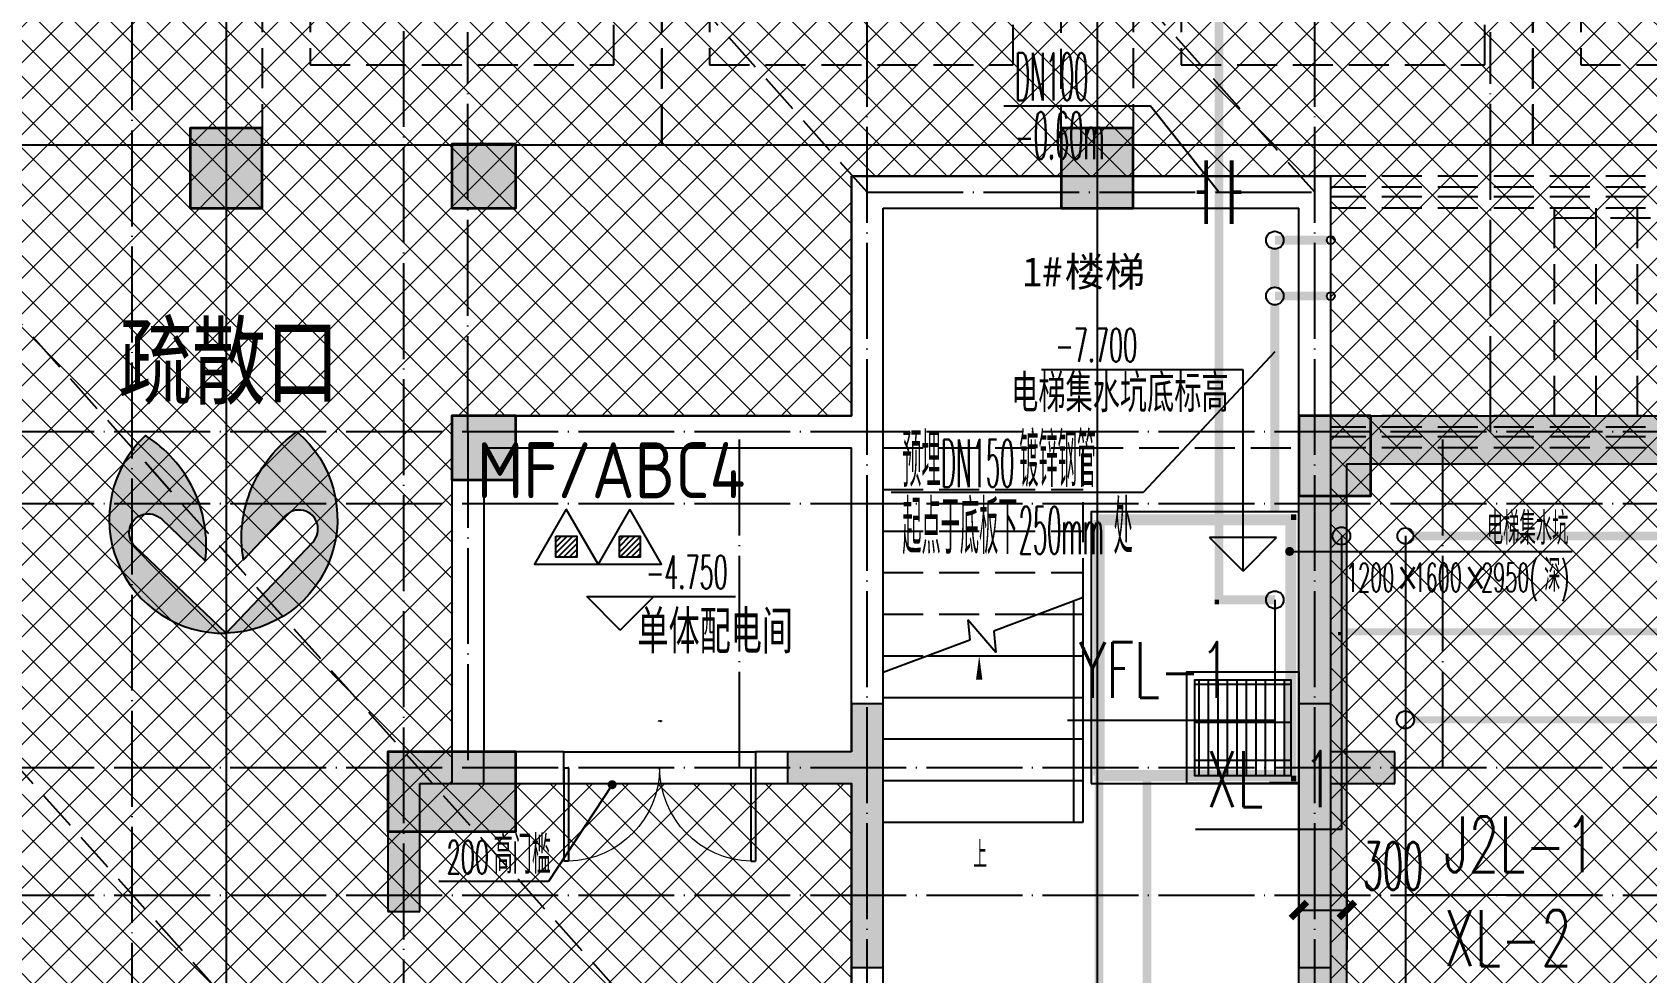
# Model space of a CAD drawing. Extents: x 27938 to 1507990, y 110129 to 923079.
# Drawn here: x 666667 to 676768, y 581146 to 587029 of the extents above; entities that cross this region are included whole.
import ezdxf
from ezdxf.xclip import XClip

# ---------------------------------------------------------------- set-up
doc = ezdxf.new("R2010")
doc.units = 0
doc.header["$LTSCALE"] = 1000
doc.header["$MEASUREMENT"] = 0
doc.header["$XCLIPFRAME"] = 0
for name, pattern in [('#P_--_20B1_001_t3$0$DASH', [0.35, 0.25, -0.1]), ('__DASH', [0.35, 0.25, -0.1]), ('DASH', [0.35, 0.25, -0.1]), ('DOTE', [2.4200000000000004, 2, -0.2, 0.02, -0.2])]:
    doc.linetypes.add(name, pattern=pattern)
for name, color, linetype in [('----建筑底图', 8, 'Continuous'), ('0-R疏散口', 20, 'Continuous'), ('COLUMN', 9, 'Continuous'), ('DIM_ELEV', 3, 'Continuous'), ('DIM_LEAD', 3, 'Continuous'), ('DIM_SYMB', 3, 'Continuous'), ('DIM_不分区消火栓', 1, 'Continuous'), ('DIM_压力废', 3, 'Continuous'), ('DIM_废水', 31, 'Continuous'), ('DIM_给水', 3, 'Continuous'), ('DOOR_FIRE_TEXT', 7, 'Continuous'), ('DOTE', 1, 'Continuous'), ('EQUIP_污水', 7, 'Continuous'), ('EQUIP_消防', 7, 'Continuous'), ('EQUIP_灭火器', 7, 'Continuous'), ('HS-A-停车位（标准）', 9, 'Continuous'), ('HS-A-墙-砼', 41, 'Continuous'), ('PIPE-不分区消火栓', 1, 'TG_X'), ('PIPE-压力废', 31, 'YF'), ('PIPE-废水', 31, 'TG_F'), ('PIPE-给水中', 72, 'J2'), ('PUB_HATCH', 8, 'Continuous'), ('PUB_TEXT', 4, 'Continuous'), ('STAIR', 2, 'Continuous'), ('TEXT_灭火器', 7, 'Continuous'), ('TWT_DIM', 3, 'Continuous'), ('TWT_LEAD', 3, 'Continuous'), ('VALVE_污水', 7, 'Continuous'), ('VPIPE-不分区消火栓', 1, 'Continuous'), ('VPIPE-压力废', 31, 'YF'), ('VPIPE-废水', 31, 'Continuous'), ('VPIPE-给水中', 72, 'J2'), ('WALL', 9, 'Continuous'), ('WINDOW', 4, 'Continuous'), ('人防集水坑', 11, 'Continuous'), ('排水', 155, 'Continuous'), ('疏散口', 20, 'Continuous')]:
    doc.layers.add(name, color=color, linetype=linetype)
doc.layers.add('填充', color=251, linetype='Continuous', lineweight=5)
doc.layers.add('砼柱', color=2, linetype='Continuous', lineweight=35)
doc.styles.add('-宋体', font='', dxfattribs={"width": 0.8})
doc.styles.add('_TCH_DIM', font='SIMPLEX.shx', dxfattribs={"width": 0.7, "bigfont": 'GBCBIG.shx'})
doc.styles.add('_TCH_DIM_T3', font='SIMPLEX.shx', dxfattribs={"width": 0.4941176470588236, "bigfont": 'GBCBIG.shx'})
doc.styles.add('_TCH_WINDOW', font='SIMPLEX.shx', dxfattribs={"width": 0.7, "height": 3.5, "bigfont": 'GBCBIG.shx'})
doc.styles.add('_TWT_SERIAL', font='SIMPLEX', dxfattribs={"width": 0.8, "height": 3.5, "bigfont": 'HZTXT'})
doc.styles.get("Standard").update_dxf_attribs({"font": 'gbenor.shx', "bigfont": 'gbcbig.shx'})
doc.styles.add('TG_LINETYPE', font='SIMPLEX', dxfattribs={"width": 0.8, "height": 3, "bigfont": 'HZTXT'})
doc.styles.add('黑体', font='simhei.ttf')
doc.styles.get('-宋体').set_extended_font_data('SimSun')
doc.linetypes.add('J2', pattern='A,3,-0.2,["J2",Standard,S=0.25,R=0,X=-0.1,Y=-0.115],-0.35', length=3.55)
doc.linetypes.add('TG_F', pattern='A,2,-0.3,["F",TG_LINETYPE,S=0.1,R=0,X=-0.23,Y=-0.15],0', length=2.3)
doc.linetypes.add('TG_X', pattern='A,2,-0.229,["X",TG_LINETYPE,S=0.1,R=0,X=-0.229,Y=-0.15],0', length=2.229)
doc.linetypes.add('YF', pattern='A,3,-0.2,["YF",Standard,S=0.25,R=0,X=-0.1,Y=-0.115],-0.35', length=3.55)
doc.dimstyles.new('_TWT_ARCH&&100', dxfattribs={"dimtxt": 297.5, "dimasz": 100, "dimexe": 250, "dimexo": 300, "dimgap": 126.25, "dimtad": 1, "dimdec": 0, "dimzin": 0, "dimdsep": 46, "dimtxsty": '_TCH_DIM_T3', "dimblk": 'ARCHTICK', "dimcen": 0.09, "dimclrt": 7, "dimazin": 2, "dimtfac": 1, "dimtdec": 0, "dimtix": 1, "dimtmove": 2, "dimatfit": 3, "dimfxl": 1, "dimtolj": 1, "dimtzin": 0, "dimarcsym": 0})

# ---------------------------------------------------------------- blocks, each defined once
blk = doc.blocks.new('A$C25A378E3')
at = {"layer": 'HS-A-停车位（标准）', "color": 0, "linetype": 'DASH'}
for p, q in [((299.9288666398497, 4280.200665866025), (299.9276344913524, 4120.200664976728)), ((299.9288666398497, 4280.200665866025), (799.9285807174165, 4280.00894703425)), ((799.9285807174165, 4280.00894703425), (799.9273485837039, 4120.008946264163)), ((1699.929113851395, 4280.193678615266), (1699.927881702897, 4120.19367778569)), ((1699.929113851395, 4280.193678615266), (2199.928827928961, 4280.001959843212)), ((2199.928827928961, 4280.001959843212), (2199.927595795365, 4120.001958953799)), ((299.9282505712472, 4200.200665451237), (799.9279646449722, 4200.00894667895)), ((1699.928497782676, 4200.193678200361), (2199.928211856517, 4200.001959428308)), ((299.9276344913524, 4120.200664976728), (799.9273485837039, 4120.008946264163)), ((1699.927881702897, 4120.19367778569), (2199.927595795365, 4120.001958953799)), ((300.0205537431175, 1700.046125917463), (-199.9740653929766, 2550.049336581258)), ((2200.020893819514, 1700.035927985562), (2700.026429273654, 2550.032717227354))]:
    blk.add_line(p, q, dxfattribs=at)
for points in [[(1.164153218269348e-10, 5499.999999999884), (2499.999999842257, 5499.971898506512), (2499.938176556607, -0.02810114610474557), (-0.06182328553404659, 3.472669050097466e-07)], [(299.9943796824664, 4999.996627852321), (2199.994379562442, 4999.975270717288), (2199.938176575466, -0.02472896687686443), (299.9381766954903, -0.003371831844560802)]]:
    blk.add_lwpolyline(points, close=True, dxfattribs=at)
blk = doc.blocks.new('A$C1DD019F9')
at = {"layer": '疏散口'}
h = blk.add_hatch(color=0, dxfattribs=at)
edge = h.paths.add_edge_path()
edge.add_line((1657.837590239942, 3315.723901660649), (367.3306208625436, 2025.216944172512))
edge.add_arc((562.7390984487897, 1829.808464785995), 276.3493204781321, 134.999999736071, 315.0000450135555)
edge.add_line((758.1477304548025, 1634.400139819365), (1381.488251060247, 2257.740654682275))
edge.add_arc((-487.2515846193137, 1989.868379143272), 1887.841129295078, -24.12321173134552, 8.157426411511608, ccw=False)
edge.add_arc((-487.2518275084583, 1989.868449001487), 1887.841379523462, 303.5961554791981, 335.8767893464231, ccw=False)
edge.add_arc((1657.83757689014, 1657.627985069564), 1658.095916591085, 89.99999953869542, 228.4172749558772, ccw=False)
h = blk.add_hatch(color=0, dxfattribs=at)
edge = h.paths.add_edge_path()
edge.add_line((1657.837590239942, 3315.723901660649), (2948.344559617341, 2025.216944172512))
edge.add_arc((2752.936082031095, 1829.808464785995), 276.3493204781321, -135.00004501355562, 45.000000263928996, ccw=False)
edge.add_line((2557.527450025082, 1634.400139819365), (1934.186929419636, 2257.740654682275))
edge.add_arc((3802.926765099197, 1989.868379143272), 1887.841129295078, 171.8425735884883, 204.1232117313454)
edge.add_arc((3802.927007988342, 1989.868449001489), 1887.841379523464, 204.123210653577, 236.403844520802)
edge.add_arc((1657.837603589745, 1657.627985069564), 1658.095916591085, 311.5827250441228, 450.0000004613047)
at = {"layer": '疏散口', "color": 0}
for points in [[(1657.837590239942, 3315.723901660649), (367.3306208625437, 2025.216944172512, 1.000000395120669), (758.1477304548025, 1634.400139819365), (1381.488251060247, 2257.740654682275, -0.1417897514410627), (1235.721885070204, 1218.307265423704, -0.141789732410033), (557.3581269979476, 417.3751685111782, -0.6899650482418342), (1657.837590239942, 3315.723901660649)], [(1657.837590239942, 3315.723901660649), (2948.344559617341, 2025.216944172512, -1.000000395120669), (2557.527450025082, 1634.400139819365), (1934.186929419636, 2257.740654682275, 0.1417897514410627), (2079.953295409679, 1218.307265423704, 0.141789732410033), (2758.317053481937, 417.3751685111782, 0.6899650482418342), (1657.837590239942, 3315.723901660649)]]:
    blk.add_lwpolyline(points, format="xyb", close=True, dxfattribs=at)
blk = doc.blocks.new('GFDGFSDFGD')
at = {"layer": 'PUB_HATCH'}
for points in [[(431616.5784086126, 374623.7242225614), (431616.5784086351, 373473.7248242751), (431816.5784082889, 373473.7248242749), (431816.5784085724, 375123.7248243011), (431616.5784088663, 375123.7248243011), (431616.5784092962, 374823.7242225614), (431216.5784092962, 374823.7242225614), (431216.5784092962, 374623.7242225614)], [(434616.5789967587, 374623.7242225614), (435016.5789960751, 374623.7242225614), (435016.5789960751, 374823.7242225614), (434616.5789960751, 374823.7242225614), (434616.5789965685, 375123.7248242187), (434416.5789968091, 375123.7248242187), (434416.5789970692, 373473.7248242476), (434616.5789967632, 373473.7248242477)], [(429316.494110341, 374823.7249912273), (428716.5787012752, 374823.7248459149), (428716.579271425, 373823.7238780342), (428916.5784529157, 373823.7245942427), (428916.5784000906, 374623.7242368265), (429316.4940420731, 374623.7240320508)]]:
    blk.add_hatch(color=0, dxfattribs=at).paths.add_polyline_path(points)
at = {"layer": 'COLUMN', "color": 0}
for p, q in [((431816.5784085724, 375123.7248243011), (431616.5784088663, 375123.7248243011)), ((431616.5784088663, 375123.7248243011), (431616.5784092962, 374823.7242225614)), ((431816.5784082889, 373473.7248242749), (431816.5784085724, 375123.7248243011)), ((434616.5789965685, 375123.7248242187), (434416.5789968091, 375123.7248242187)), ((434416.5789968091, 375123.7248242187), (434416.5789970692, 373473.7248242476)), ((434616.5789960751, 374823.7242225614), (434616.5789965685, 375123.7248242187)), ((429316.494110341, 374823.7249912273), (428716.5787012752, 374823.7248459149)), ((428716.5787012752, 374823.7248459149), (428716.579271425, 373823.7238780342)), ((429316.4940420731, 374623.7240320508), (429316.494110341, 374823.7249912273)), ((431616.5784092962, 374823.7242225614), (431216.5784092962, 374823.7242225614)), ((431216.5784092962, 374823.7242225614), (431216.5784092962, 374623.7242225614)), ((435016.5789960751, 374823.7242225614), (434616.5789960751, 374823.7242225614)), ((435016.5789960751, 374623.7242225614), (435016.5789960751, 374823.7242225614)), ((428916.5784529157, 373823.7245942427), (428916.5784000906, 374623.7242368265)), ((428916.5784000906, 374623.7242368265), (429316.4940420731, 374623.7240320508)), ((431216.5784092962, 374623.7242225614), (431616.5784086126, 374623.7242225614)), ((431616.5784086126, 374623.7242225614), (431616.5784086351, 373473.7248242751)), ((434616.5789967587, 374623.7242225614), (435016.5789960751, 374623.7242225614)), ((434616.5789967632, 373473.7248242477), (434616.5789967587, 374623.7242225614)), ((428716.579271425, 373823.7238780342), (428916.5784529157, 373823.7245942427)), ((431616.5784086351, 373473.7248242751), (431816.5784082889, 373473.7248242749)), ((434416.5789970692, 373473.7248242476), (434616.5789967632, 373473.7248242477))]:
    blk.add_line(p, q, dxfattribs=at)
blk = doc.blocks.new('FSFSFASFSFESFSEF')
at = {"layer": '人防集水坑', "linetype": '#P_--_20B1_001_t3$0$DASH'}
for points in [[(287066.5787021446, 762315.5335229032), (287066.5787021536, 762350.5335229018), (287101.5787021637, 762350.5335229032)], [(287066.5787021446, 762315.5335229032), (287101.5787021536, 762315.5335229018), (287101.5787021637, 762350.5335229032)], [(287066.5787021446, 760715.5335229153), (287101.5787021536, 760715.5335229018), (287101.5787021637, 760680.5335229153)], [(287066.5787021446, 760715.5335229153), (287066.5787021536, 760680.5335229018), (287101.5787021637, 760680.5335229153)]]:
    blk.add_hatch(color=0, dxfattribs=at).paths.add_polyline_path(points)
at = {"layer": '人防集水坑', "ltscale": 0.8}
h = blk.add_hatch(dxfattribs=at)
h.set_pattern_fill('GRATE', color=0, scale=75, style=0)
h.set_pattern_definition([(270, (-806039.3574039747, 23438904.07928268), (59.53125, -1.822618869043522e-14), []), (360, (-806039.3574039747, 23438904.07928268), (8.748522416193854e-14, 238.125), [])])
h.paths.add_polyline_path([(286466.5787021541, 761315.5335229017), (287066.5787021541, 761315.5335229017), (287066.5787021541, 760715.5335229017), (286466.5787021541, 760715.5335229017)])
at = {"layer": '人防集水坑', "color": 0, "linetype": '#P_--_20B1_001_t3$0$DASH', "ltscale": 0.5, "const_width": 70}
for points in [[(285866.5787021536, 762315.5335229016), (287066.5787021536, 762315.5335229018)], [(285866.5787021532, 760715.5335229019), (285866.5787021532, 762315.5335229019)], [(287066.5787021536, 760715.5335229018), (287066.5787021536, 762315.5335229018)], [(285866.5787021536, 760715.5335229018), (286166.5787021536, 760715.5335229018)], [(286166.5787021536, 760715.5335229018), (287066.5787021536, 760715.5335229018)]]:
    blk.add_lwpolyline(points, dxfattribs=at)
at = {"layer": '人防集水坑', "color": 0}
for points in [[(287116.5787021541, 760665.5335229017), (286416.5787021541, 760665.5335229017), (286416.5787021541, 761365.5335229017), (287116.5787021541, 761365.5335229017)], [(287066.5787021541, 760715.5335229017), (286466.5787021541, 760715.5335229017), (286466.5787021541, 761315.5335229017), (287066.5787021541, 761315.5335229017)]]:
    blk.add_lwpolyline(points, close=True, dxfattribs=at)
at = {"layer": '排水', "color": 0}
blk.add_lwpolyline([(285816.5787021536, 760665.5335229018), (287116.5787021536, 760665.5335229018), (287116.5787021534, 762365.5335229018), (285816.5787021534, 762365.5335229018)], close=True, dxfattribs=at)
blk = doc.blocks.new('DFBFBFBGF')
at = {"layer": 'STAIR', "color": 0, "linetype": '#P_--_20B1_001_t3$0$DASH'}
for p, q in [((293136.325158803, 754230.1456084143), (287316.5787030022, 754230.1456084143)), ((293136.3251588031, 754160.1456084616), (287316.5787030022, 754160.1456084708)), ((293136.3251588018, 754030.1456084143), (293136.325158803, 754230.1456084143)), ((293136.3251588029, 754100.1456084616), (287316.5787030022, 754100.1456084704)), ((293136.3251588018, 754030.1456084143), (287316.5787030022, 754030.1456084145)), ((293136.325158803, 754030.1456084299), (288716.325158803, 754030.1456084299)), ((288716.325158803, 752730.1456084299), (288716.325158803, 754030.1456084299)), ((288716.325158803, 753970.1456084145), (293136.3251588018, 753970.1456083918)), ((288976.325158803, 752730.1456084299), (288976.325158803, 754030.1456084299)), ((289236.325158803, 752730.1456084299), (289236.325158803, 754030.1456084299)), ((289496.325158803, 752730.1456084299), (289496.325158803, 754030.1456084299)), ((289756.325158803, 752730.1456084299), (289756.325158803, 754030.1456084299)), ((290016.325158803, 752730.1456084299), (290016.325158803, 754030.1456084299)), ((290276.325158803, 752730.1456084299), (290276.325158803, 754030.1456084299)), ((290536.325158803, 752730.1456084299), (290536.325158803, 754030.1456084299)), ((290796.325158803, 752730.1456084299), (290796.325158803, 754030.1456084299)), ((291056.325158803, 752730.1456084299), (291056.325158803, 754030.1456084299)), ((291316.325158803, 752730.1456084299), (291316.325158803, 754030.1456084299)), ((291576.325158803, 752730.1456084299), (291576.325158803, 754030.1456084299)), ((291836.325158803, 752730.1456084299), (291836.325158803, 754030.1456084299)), ((292096.325158803, 752730.1456084299), (292096.325158803, 754030.1456084299)), ((292356.325158803, 752730.1456084299), (292356.325158803, 754030.1456084299)), ((292616.325158803, 752730.1456084299), (292616.325158803, 754030.1456084299)), ((292876.325158803, 752730.1456084299), (292876.325158803, 754030.1456084299)), ((293136.325158803, 752730.1456084299), (293136.325158803, 754030.1456084299)), ((293136.325158803, 752730.1456083826), (287316.5787030022, 752730.1456085002)), ((293136.3251588031, 752660.1456084299), (287316.5787030022, 752660.1456085349)), ((293136.325158803, 752730.1456084299), (288716.325158803, 752730.1456084299)), ((293136.3251588018, 752530.1456083826), (293136.325158803, 752730.1456083826)), ((293136.3251588029, 752600.1456084299), (287316.5787030022, 752600.1456085352)), ((293136.3251588018, 752530.1456083826), (287316.5787030022, 752530.1456085071))]:
    blk.add_line(p, q, dxfattribs=at)
blk.add_lwpolyline([(293136.325158803, 754230.1456084143), (294636.325158803, 754230.1456084143), (294636.325158803, 752530.1456083859), (293136.325158803, 752530.1456083859)], close=True, dxfattribs=at)
blk = doc.blocks.new('$DorLib2D$00000002')
at = {"color": 0}
for p, q in [((-0.5, -5.684341886080802e-17), (-0.5000000000000007, 0.4875)), ((-0.4750000000000007, 0.4875), (-0.5000000000000007, 0.4875)), ((-0.475, -2.842170943040401e-17), (-0.4750000000000007, 0.4875)), ((0.475, -2.842170943040401e-17), (0.4750000000000007, 0.4875)), ((0.4750000000000007, 0.4875), (0.5000000000000007, 0.4875)), ((0.5, -5.684341886080802e-17), (0.5000000000000007, 0.4875)), ((-0.5, -5.684341886080802e-17), (-0.475, -2.842170943040401e-17)), ((0.5, -5.684341886080802e-17), (0.475, -2.842170943040401e-17))]:
    blk.add_line(p, q, dxfattribs=at)
at = {"color": 0, "lineweight": 13}
for centre, start, end in [((-0.4875, -4.263256414560601e-17), 0, 88.53071641864632), ((0.4875, -4.263256414560601e-17), 91.4692835813537, 180)]:
    blk.add_arc(centre, 0.4875, start, end, dxfattribs=at)
blk = doc.blocks.new('A$C74D73064')
at = {"layer": 'PUB_HATCH'}
for points in [[(-5569.964898866485, 67722.25380453607), (-6019.964898866485, 67722.25380453607), (-6019.964898866485, 67222.25380453607), (-5569.964898866485, 67222.25380453607)], [(-119.9648988664849, 67722.25380453607), (-569.9648988664849, 67722.25380453607), (-569.9648988664849, 67222.25380453607), (-119.9648988664849, 67222.25380453607)], [(-3983.208376413328, 67622.27672642167), (-4383.208376413328, 67622.27672642167), (-4383.208376413328, 67222.27672642167), (-3983.208376413328, 67222.27672642167)], [(-3983.236422349582, 65922.25380453607), (-4383.236422349582, 65922.25380453607), (-4383.236422349582, 65522.25380453607), (-3983.236422349582, 65522.25380453607)], [(916.6607630463943, 65922.37271767309), (1216.665569302689, 65622.38316032744), (5180.065533430678, 65622.52112190436), (4880.060727174392, 65922.51067925002)], [(916.758494802266, 59822.25252725508), (1216.763301225865, 59522.2525272551), (1216.665569302689, 65622.38316032744), (916.6607630463943, 65922.37271767309)], [(1366.763577650418, 65922.25380453607), (916.7635776504176, 65922.25380453607), (916.7635776504176, 65422.25380453607), (1366.763577650418, 65422.25380453607)], [(-3983.247288101004, 63822.2538045363), (-4783.247288101004, 63822.2538045363), (-4783.247288101004, 63322.2538045363), (-3983.247288101004, 63322.2538045363)]]:
    blk.add_hatch(color=0, dxfattribs=at).paths.add_polyline_path(points)
at = {"layer": '填充'}
h = blk.add_hatch(dxfattribs=at)
h.set_pattern_fill('ANSI37', color=0, scale=100, style=0)
h.set_pattern_definition([(45, (-58932.59737397294, 57522.26104246161), (-112.2532015133644, 112.2532015133644), []), (135, (-58932.59737397294, 57522.26104246161), (-112.2532015133644, -112.2532015133644), [])])
h.paths.add_polyline_path([(-1883.245113433339, 67422.2569481032), (-1883.252093272109, 65922.25253493642), (-4383.245926994132, 65922.25253493642), (-4383.245369886106, 63622.25836530142), (-1883.245802703255, 63622.25285050017), (-1883.24528038752, 61422.52731195209), (-6483.052808433014, 61422.52585154667), (-6483.05280949513, 58222.52356318047), (-1733.246660446981, 58222.52356434404), (-1733.24626368488, 57522.26107485557), (966.753737372579, 57522.26107486594), (966.756026635645, 59622.3238344139), (1116.760784007143, 59622.18834295194), (1116.758494829061, 61422.38938027527), (1116.757451275247, 61422.50371264853), (1116.764397479943, 67422.25361470424)], flags=16)
h.paths.add_polyline_path([(28617.14278763864, 63622.25619117322), (28617.14160993224, 65922.25169613352), (26117.14164649148, 65922.25689576706), (26117.1416480873, 67422.25584840844), (23117.14164120343, 67422.25584840844), (23116.79998006136, 61422.52643550967), (18516.80651622411, 61422.52497610822), (18516.80691676997, 58222.52649465378), (23266.79900160988, 58222.52649481338), (23266.798996764, 57522.26019841316), (25966.79899782146, 57522.26019842352), (25966.79899781779, 59622.25636482809), (26416.80034948542, 59622.25741134246), (26416.80034957407, 61422.52504180919), (26116.80271172413, 61422.50283620611), (26117.14164410619, 63622.25626530824)], flags=16)
h.paths.add_polyline_path([(-14883.24656480824, 70322.2568880918), (39116.74030273309, 70322.2568880918), (39116.74030273309, 50822.25688926864), (-14883.24656480824, 50822.25688926864)])
at = {"color": 0}
blk.add_lwpolyline([(-1883.245113433339, 67422.2569481032), (-1883.252093272109, 65922.25253493642), (-4383.245926994132, 65922.25253493642), (-4383.245369886106, 63622.25836530142), (-1883.245802703255, 63622.25285050017), (-1883.24528038752, 61422.52731195209), (-6483.052808433014, 61422.52585154667), (-6483.05280949513, 58222.52356318047), (-1733.246660446981, 58222.52356434404), (-1733.24626368488, 57522.26107485557), (966.753737372579, 57522.26107486594), (966.756026635645, 59622.3238344139), (1116.760784007143, 59622.18834295194), (1116.758494829061, 61422.38938027527), (1116.757451275247, 61422.50371264853), (1116.764397479943, 67422.25361470424)], close=True, dxfattribs=at)
at = {"layer": 'DIM_ELEV', "color": 0}
for p, q in [((567.3074286977062, 66211.45495427749), (-693.1182201210759, 66211.45495427749)), ((567.3074286977062, 64951.22109558352), (567.3074286977062, 66211.45495427749)), ((567.3074286977062, 64951.22109558352), (357.3074286977062, 65161.22109558352)), ((777.3074286977062, 65161.22109558352), (357.3074286977062, 65161.22109558352)), ((567.3074286977062, 64951.22109558352), (777.3074286977062, 65161.22109558352)), ((-3329.212859528314, 64582.86924764828), (-3539.212859528314, 64792.86924764828)), ((-3539.212859528314, 64792.86924764828), (-2608.324198012182, 64792.86924764828)), ((-3329.212859528314, 64582.86924764828), (-3119.212859528314, 64792.86924764828))]:
    blk.add_line(p, q, dxfattribs=at)
at = {"layer": 'DIM_LEAD', "color": 0}
for p, q in [((858.9945604820969, 65075.05577834696), (1546.575394228683, 65075.05577834696)), ((1546.575394228683, 65075.05577834696), (2626.139950408928, 65075.05577834696)), ((-3380.101820861164, 63615.69335651409), (-3778.09178066469, 63009.71309002652)), ((-3778.09178066469, 63009.71309002652), (-4464.135706231304, 63009.71309002652))]:
    blk.add_line(p, q, dxfattribs=at)
at = {"layer": 'DIM_LEAD', "color": 0, "const_width": 28}
for points in [[(844.9945604820969, 65075.05577834696, 1), (872.9945604820969, 65075.05577834696, 1)], [(-3372.416373884122, 63627.3952326356, 1), (-3387.787267838206, 63603.99148039259, 1)]]:
    blk.add_lwpolyline(points, format="xyb", close=True, dxfattribs=at)
at = {"layer": 'DIM_SYMB', "color": 0}
blk.add_lwpolyline([(-1083.254127927416, 63317.3571866072, 0, 0, 0), (-1083.248986608465, 64422.24863401614, 0, 40.00000000000001, 0), (-1083.249684593633, 64272.24863401776, 0, 0, 0)], format="xyseb", dxfattribs=at)
at = {"layer": 'DOTE', "color": 0}
for p, q in [((-5794.964898869745, 128076.6066358481), (-5794.964898869745, 3986.254199284944)), ((-344.9648988696281, 128076.6066358481), (-344.9648988696281, 3986.254199284944)), ((-13744.9648988698, 67619.2564616513), (186069.1586907377, 67619.2564616513))]:
    blk.add_line(p, q, dxfattribs=at)
at = {"layer": 'DOTE', "color": 0, "linetype": 'DOTE', "ltscale": 0.3}
for p, q in [((-1783.063407918322, 67322.52273896965), (1016.936596401443, 67322.52273896954)), ((-4283.239163432154, 65822.25162777991), (-4283.239163432154, 63722.25160639407))]:
    blk.add_line(p, q, dxfattribs=at)
at = {"layer": 'HS-A-墙-砼', "color": 0}
for p, q in [((916.6607630463943, 65922.37271767309), (4880.060727174392, 65922.51067925002)), ((916.758494802266, 59822.25252725508), (916.6607630463943, 65922.37271767309)), ((1216.665569302689, 65622.38316032744), (5180.065533430678, 65622.52112190436)), ((1216.763301225865, 59522.2525272551), (1216.665569302689, 65622.38316032744))]:
    blk.add_line(p, q, dxfattribs=at)
at = {"layer": 'PUB_HATCH', "color": 0}
for points in [[(-5569.964898866485, 67722.25380453607), (-6019.964898866485, 67722.25380453607), (-6019.964898866485, 67222.25380453607), (-5569.964898866485, 67222.25380453607)], [(-119.9648988664849, 67722.25380453607), (-569.9648988664849, 67722.25380453607), (-569.9648988664849, 67222.25380453607), (-119.9648988664849, 67222.25380453607)], [(-3983.208376413328, 67622.27672642167), (-4383.208376413328, 67622.27672642167), (-4383.208376413328, 67222.27672642167), (-3983.208376413328, 67222.27672642167)], [(-3983.236422349582, 65922.25380453607), (-4383.236422349582, 65922.25380453607), (-4383.236422349582, 65522.25380453607), (-3983.236422349582, 65522.25380453607)], [(1366.763577650418, 65922.25380453607), (916.7635776504176, 65922.25380453607), (916.7635776504176, 65422.25380453607), (1366.763577650418, 65422.25380453607)], [(-3983.247288101004, 63822.2538045363), (-4783.247288101004, 63822.2538045363), (-4783.247288101004, 63322.2538045363), (-3983.247288101004, 63322.2538045363)]]:
    blk.add_lwpolyline(points, close=True, dxfattribs=at)
at = {"layer": 'STAIR', "color": 0, "linetype": '#P_--_20B1_001_t3$0$DASH'}
for p, q in [((-1683.253825888154, 63382.25165862276), (-1683.242937371725, 65722.25165859742)), ((-1683.242937371725, 65722.25165859742), (-433.2429373852578, 65722.24584208224)), ((-433.2538259016869, 63382.24584210757), (-433.2429373852577, 65722.24584208224)), ((-433.2429373851628, 65722.2458420822), (916.7534365999745, 65722.24584160908)), ((-1683.244147206884, 65462.25165860024), (-433.2441472204166, 65462.24584208505)), ((-1683.245357042043, 65202.25165860305), (-433.2453570555754, 65202.24584208787)), ((-1683.246566877201, 64942.25165860587), (-433.2465668907342, 64942.24584209068)), ((-1683.24777671236, 64682.25165860869), (-433.2477767258929, 64682.2458420935)), ((-1683.248986547519, 64422.25165861149), (-433.2489865610518, 64422.24584209631)), ((-1683.250196382678, 64162.25165861431), (-433.2501963962105, 64162.24584209912)), ((-1683.251406217837, 63902.25165861713), (-433.2514062313693, 63902.24584210194)), ((-1683.252616052995, 63642.25165861994), (-433.2526160665281, 63642.24584210476)), ((-1683.253825888154, 63382.25165862276), (-433.2538259016869, 63382.24584210757))]:
    blk.add_line(p, q, dxfattribs=at)
at = {"layer": 'STAIR', "color": 0}
for p, q in [((-433.247292792557, 64786.24560943181), (-992.8036146660899, 64576.75069123079)), ((-433.2538259021526, 63382.24560944701), (-433.2472927925556, 64786.24560943182)), ((-711.0255545014302, 64682.24690199183), (-433.2477767266011, 64682.24560943294)), ((-979.8043198802167, 64442.37800674816), (-1154.579515838336, 64646.82818032376)), ((-1154.579515838336, 64646.82818032376), (-1142.382552293314, 64520.74913056951)), ((-992.8036146660899, 64576.75069123079), (-979.8043198802167, 64442.37800674816)), ((-1142.382552293314, 64520.74913056951), (-1683.249470482223, 64318.25142595197)), ((-1405.471208773603, 64422.25013339183), (-433.2489865617114, 64422.24560943575)), ((-1683.25382588862, 63382.25142596196), (-1683.249470482222, 64318.25142595195)), ((-1683.250196383289, 64162.25142595352), (-433.2501963968217, 64162.24560943856)), ((-1683.251406218399, 63902.25142595633), (-433.251406231932, 63902.24560944138)), ((-1683.252616053509, 63642.25142595915), (-433.2526160670423, 63642.24560944419)), ((-1683.25382588862, 63382.25142596196), (-433.2538259021526, 63382.24560944701))]:
    blk.add_line(p, q, dxfattribs=at)
blk.add_lwpolyline([(-493.2475818814128, 64763.78181952843), (-493.2552319449605, 63382.2462960463)], dxfattribs=at)
at = {"layer": 'WALL', "color": 0}
for p, q in [((-1883.246866942966, 67422.25590899376), (1116.641204521313, 67422.25412681773)), ((-1883.24686489813, 65922.2568957672), (-1883.246866942966, 67422.25590899376)), ((1116.637474513071, 65922.37594906303), (1116.641204521313, 67422.25412681773)), ((-1683.246866670316, 67222.25579017753), (916.6407071461689, 67222.25424563415)), ((-1683.246864761808, 65822.25689589989), (-1683.246866670316, 67222.25579017753)), ((916.6374745136891, 65922.37644643786), (916.6407071461689, 67222.25424563415)), ((-4383.246828344285, 65922.25689585788), (-1883.24686489813, 65922.2568957672)), ((-4383.246828344285, 65922.25689585788), (-4383.24684408345, 63622.25626539462)), ((916.6374745136891, 65922.37644643786), (1116.637474513071, 65922.37594906303)), ((-1683.246862614644, 63722.25626540258), (-1683.246864761808, 65822.25689586581)), ((-4183.246829712911, 65722.25689585065), (-1883.246864659564, 65722.2568957672)), ((-4183.246829712911, 65722.25689585065), (-4183.246842714831, 63822.25626538739)), ((-1883.246862716891, 63822.25626530395), (-1883.246864659564, 65722.2568957672)), ((-3682.905431242093, 63822.25626536924), (-4183.246842714831, 63822.25626538739)), ((-3682.905431249347, 63622.25626536922), (-3682.905431242093, 63822.25626536924)), ((-1883.246862716891, 63822.25626530395), (-2482.905431242129, 63822.2562653257)), ((-2482.905431242129, 63822.2562653257), (-2482.905431249384, 63622.2562653257)), ((-1683.246860774316, 61922.24614818454), (-1683.246862614644, 63722.25626540257)), ((-4383.24684408345, 63622.25626539462), (-3682.905431249347, 63622.25626536922)), ((-2482.905431249384, 63622.2562653257), (-1883.246862512409, 63622.25626530394)), ((-1883.246860672079, 61822.24606955805), (-1883.246862512409, 63622.25626530394))]:
    blk.add_line(p, q, dxfattribs=at)
at = {"layer": 'WINDOW', "color": 0}
for p, q in [((-3682.905431242118, 63822.25626536924), (-2482.905431242118, 63822.25626532571)), ((-3682.905431249372, 63622.25626536924), (-2482.905431249372, 63622.25626532571))]:
    blk.add_line(p, q, dxfattribs=at)
at = {"layer": '填充', "color": 0}
blk.add_lwpolyline([(-1883.245113433339, 67422.2569481032), (-1883.252093272109, 65922.25253493642), (-4383.245926994132, 65922.25253493642), (-4383.245369886106, 63622.25836530142), (-1883.245802703255, 63622.25285050017), (-1883.24528038752, 61422.52731195209), (-6483.052808433014, 61422.52585154667), (-6483.05280949513, 58222.52356318047), (-1733.246660446981, 58222.52356434404), (-1733.24626368488, 57522.26107485557), (966.753737372579, 57522.26107486594), (966.756026635645, 59622.3238344139), (1116.760784007143, 59622.18834295194), (1116.758494829061, 61422.38938027527), (1116.757451275247, 61422.50371264853), (1116.764397479943, 67422.25361470424)], close=True, dxfattribs=at)
at = {"layer": '砼柱', "color": 0, "lineweight": 35}
for points in [[(-5569.964898866485, 67722.25380453607), (-6019.964898866485, 67722.25380453607), (-6019.964898866485, 67222.25380453607), (-5569.964898866485, 67222.25380453607)], [(-119.9648988664849, 67722.25380453607), (-569.9648988664849, 67722.25380453607), (-569.9648988664849, 67222.25380453607), (-119.9648988664849, 67222.25380453607)], [(-3983.208376413328, 67622.27672642167), (-4383.208376413328, 67622.27672642167), (-4383.208376413328, 67222.27672642167), (-3983.208376413328, 67222.27672642167)], [(-3983.236422349582, 65922.25380453607), (-4383.236422349582, 65922.25380453607), (-4383.236422349582, 65522.25380453607), (-3983.236422349582, 65522.25380453607)], [(1366.763577650418, 65922.25380453607), (916.7635776504176, 65922.25380453607), (916.7635776504176, 65422.25380453607), (1366.763577650418, 65422.25380453607)], [(-3983.247288101004, 63822.2538045363), (-4783.247288101004, 63822.2538045363), (-4783.247288101004, 63322.2538045363), (-3983.247288101004, 63322.2538045363)]]:
    blk.add_lwpolyline(points, close=True, dxfattribs=at)
at = {"color": 169}
for name, p in [('DFBFBFBGF', (-286199.8252656229, -686807.6532554036)), ('FSFSFASFSFESFSEF', (-286199.8252659942, -697043.2866348093)), ('GFDGFSDFGD', (-433499.8252640743, -311001.4679434196))]:
    blk.add_blockref(name, p, dxfattribs=at)
at = {"layer": '0-R疏散口', "color": 169, "xscale": -0.4305656706515025, "yscale": 0.4305656706515025, "zscale": 0.4305656706515025, "rotation": 181.4259203059818}
blk.add_blockref('A$C1DD019F9', (-6544.077754459227, 65973.20232567424), dxfattribs=at)
at = {"layer": 'HS-A-停车位（标准）', "color": 169, "linetype": 'DASH', "xscale": -0.9999999999999996, "rotation": 179.9993559612105}
for p in [(-5569.90307562612, 73119.2564613038), (-3069.903075626004, 73119.25646130368), (-119.9030756258871, 73119.25646130368), (2380.035101088695, 73119.25646095606)]:
    blk.add_blockref('A$C25A378E3', p, dxfattribs=at)
at = {"layer": 'WINDOW', "color": 169}
ref = blk.add_blockref('$DorLib2D$00000002', (-3082.905431245745, 63722.25626534747), dxfattribs=dict(at, xscale=1200, yscale=-1200, zscale=1200, rotation=359.9999999979216))
ref.add_attrib('A', 'JFM1221', (-3091.235499075015, 64011.78098241447), dxfattribs={"layer": 'DOOR_FIRE_TEXT', "ltscale": 0.5, "height": 5.95, "style": '_TCH_WINDOW', "width": 0.4941176470588236})
at = {"layer": '0-R疏散口', "color": 0, "style": '-宋体', "width": 0.75}
blk.add_text('疏散口', height=450, dxfattribs=at).set_placement((-6467.995432620402, 66042.07230047788))
at = {"layer": 'DIM_ELEV', "color": 0, "style": '_TCH_DIM', "width": 0.4941176470588236}
for s, p in [('-7.700', (-606.3182201210759, 66260.45495427749)), ('-4.750', (-3168.324198012182, 64841.86924764828))]:
    blk.add_text(s, height=208.25, dxfattribs=at).set_placement(p)
at = {"layer": 'DIM_LEAD', "color": 0, "style": '_TCH_DIM'}
for s, height, width, p in [('电梯集水坑', 202.5531914893617, 0.7, (2093.097397217438, 65117.05577834696)), ('1200', 178.5, 0.4941176470588236, (1211.901652536587, 64823.05577834696)), ('×', 202.5531914893617, 0.7, (1531.101652536587, 64823.05577834696)), ('1600', 178.5, 0.4941176470588236, (1634.314418494034, 64823.05577834696)), ('×', 202.5531914893617, 0.7, (1953.514418494034, 64823.05577834696)), ('2950(', 178.5, 0.4941176470588236, (2056.727184451481, 64823.05577834696)), ('深', 202.5531914893617, 0.7, (2451.527184451481, 64823.05577834696)), (')', 178.5, 0.4941176470588236, (2554.739950408928, 64823.05577834696)), ('200', 208.25, 0.4941176470588236, (-4415.135706231304, 63058.71309002652)), ('高门槛', 236.3120567375886, 0.7, (-4121.135706231304, 63058.71309002652))]:
    blk.add_text(s, height=height, dxfattribs=dict(at, width=width)).set_placement(p)
at = {"layer": 'DIM_SYMB', "color": 0, "style": '_TCH_DIM', "width": 0.7}
blk.add_text('上', height=168.7943262411347, dxfattribs=at).set_placement((-1119.743722523927, 63092.30718660782))
at = {"layer": 'PUB_TEXT', "color": 0, "style": '黑体'}
for s, p in [('1#', (-813.1992290611379, 66732.31447186961)), ('楼梯', (-548.5578788501674, 66732.31447186961))]:
    blk.add_text(s, height=184.0084388185654, dxfattribs=at).set_placement(p)
at = {"layer": 'PUB_TEXT', "color": 0}
for s, height, p in [('电梯集水坑底标高', 236.3120567375886, (-883.6998785554897, 65946.15019746008)), ('单体配电间', 270.0709219858156, (-3221.34209549817, 64436.42475697806))]:
    blk.add_text(s, height=height, dxfattribs=at).set_placement(p)
blk = doc.blocks.new('HFHFTHFD')
at = {"layer": 'DOTE', "color": 0, "linetype": 'DOTE', "ltscale": 0.3}
for p, q in [((427116.5787021646, 601748.8100473222), (427116.5787027501, 612948.8100463543)), ((428816.5787016117, 604548.8100388076), (428816.5787015849, 612948.8100463543)), ((431716.5787021924, 603949.0803065526), (431716.5787021923, 612948.8100463543)), ((434516.5787031293, 603949.0803065526), (434516.5787031293, 612948.8100463543)), ((429216.5787418562, 608448.8079394411), (429216.5792071599, 610948.8075475836)), ((435616.5800621139, 608448.8079394314), (435616.5805274176, 610948.8075475739)), ((472616.5787020951, 608448.8100463543), (418616.5787028495, 608448.8100463543)), ((430916.5787021924, 606348.8100465569), (430916.5787021922, 608448.8100463543)), ((435316.5787031294, 606348.8100465569), (435316.5787031293, 608448.8100463543)), ((472616.5787020951, 607998.8100463543), (418616.5787028495, 607998.8100463543)), ((472616.5787020951, 606348.8100465569), (418616.5787028495, 606348.8100465569)), ((472616.5787020951, 605548.8100406288), (418616.5787028495, 605548.8100406289))]:
    blk.add_line(p, q, dxfattribs=at)
blk = doc.blocks.new('_ArchTick')
at = {"color": 0, "linetype": 'ByBlock', "const_width": 0.4}
blk.add_lwpolyline([(-0.5, -0.5), (0.5, 0.5)], dxfattribs=at)
blk = doc.blocks.new('*D212')
at = {"layer": 'Defpoints', "color": 0}
for p in [(674591.796844746, 582136.5946594662), (674891.7438071338, 582136.5946595134), (674891.7438071338, 581538.5468076572)]:
    blk.add_point(p, dxfattribs=at)
at = {"layer": 'TWT_DIM', "color": 0, "lineweight": -2}
for p, q in [((674591.796844746, 581836.5946594662), (674591.796844746, 581288.5468076572)), ((674891.7438071338, 581836.5946595134), (674891.7438071338, 581288.5468076572)), ((674591.796844746, 581538.5468076572), (674891.7438071338, 581538.5468076572))]:
    blk.add_line(p, q, dxfattribs=at)
at = {"layer": 'TWT_DIM', "color": 0, "lineweight": -2, "xscale": 100, "yscale": 100, "zscale": 100, "rotation": 180}
blk.add_blockref('_ArchTick', (674591.796844746, 581538.5468076572), dxfattribs=at)
at = {"layer": 'TWT_DIM', "color": 0, "lineweight": -2, "xscale": 100, "yscale": 100, "zscale": 100}
blk.add_blockref('_ArchTick', (674891.7438071338, 581538.5468076572), dxfattribs=at)
at = {"layer": 'TWT_DIM', "color": 7, "insert": (675180.743807228, 581813.5468077264), "char_height": 297.5, "attachment_point": 5, "style": '_TCH_DIM_T3'}
blk.add_mtext('\\A1;300', dxfattribs=at)
blk = doc.blocks.new('$ATTACHMENT$00000214')
h = blk.add_hatch()
h.set_pattern_fill('ANSI31', color=256, scale=200, style=0)
h.set_pattern_definition([(45, (-38543.80223862439, -6842.63859106258), (-17.67766952966369, 17.67766952966369), [])])
h.paths.add_polyline_path([(-64.92232553117356, 1.936813719180464), (64.922325531159, 1.936813719180464), (64.922325531159, -127.9078373431521), (-64.92232553117356, -127.9078373431521)])
for points in [[(0, 171.8081853693711), (-198.3870041439732, -171.8081853693711), (198.3870041439732, -171.8081853693711)], [(-64.92232553117356, 1.936813719180464), (64.922325531159, 1.936813719180464), (64.922325531159, -127.9078373431521), (-64.92232553117356, -127.9078373431521)]]:
    blk.add_lwpolyline(points, close=True)
blk = doc.blocks.new('$TwtSys$00000545')
for p, q in [((0, 343.6163707387168), (-198.3870041440241, 0)), ((198.3870041440241, 0), (0, 343.6163707387168)), ((-198.3870041440241, 0), (198.3870041440241, 0))]:
    blk.add_line(p, q)
at = {"layer": 'EQUIP_消防'}
blk.add_blockref('$ATTACHMENT$00000214', (0, 171.8081853693584), dxfattribs=at)
blk = doc.blocks.new('$TwtSys$00000147')
blk.add_circle((0, 0, 1e-08), 25)
blk = doc.blocks.new('$VALVE$00000553')
at = {"const_width": 30}
for points in [[(0, 100), (0, 175)], [(0, 100), (-250, 100), (-250, 100)], [(0, 100), (250, 100), (250, 100)], [(-250, -100), (-250, -100), (0, -100)], [(250, -100), (250, -100), (0, -100)], [(0, -175), (0, -100)]]:
    blk.add_lwpolyline(points, dxfattribs=at)

msp = doc.modelspace()

# ---------------------------------------------------------------- hatches: boundary and pattern name
at = {"layer": 'PIPE-不分区消火栓'}
for points in [[(674858.2692524247, 583278.5084655326), (674835.7692525691, 583278.5061609149), (674835.7715569381, 583256.0084655418)], [(674858.2692524247, 583278.5084655326), (674858.2692524423, 583256.0084655385), (674835.7715569381, 583256.0084655418)]]:
    msp.add_hatch(color=256, dxfattribs=at).paths.add_polyline_path(points)
at = {"layer": 'PIPE-压力废'}
for points in [[(674091.4492549615, 583478.9214461845), (674091.4492549405, 583451.421446135), (674063.9492549358, 583451.4214461844)], [(674091.4492549615, 583478.9214461845), (674063.9492549405, 583478.921446135), (674063.9492549358, 583451.4214461844)]]:
    msp.add_hatch(color=256, dxfattribs=at).paths.add_polyline_path(points)

# ---------------------------------------------------------------- linework, layer by layer
at = {"color": 8, "linetype": '__DASH'}
for p, q in [((671891.601597932, 586028.9222383276), (654568.9709144742, 605382.9577320362)), ((674691.6015968091, 586028.9222383271), (657368.9709133512, 605382.9577320362)), ((672041.6022925646, 576328.92249852), (654718.9716091066, 595682.9579922287)), ((674541.7979588403, 576328.92249852), (657219.1672753823, 595682.9579922287))]:
    msp.add_line(p, q, dxfattribs=at)
at = {"layer": 'DIM_不分区消火栓'}
for p, q in [((674858.2077968456, 583878.5090767085), (674858.2077968456, 582042.8794846935)), ((675258.207799145, 582728.5084655385), (675258.207799145, 581047.9874846934)), ((674858.2077968456, 582042.8794846935), (673944.8078481809, 582042.8794846935))]:
    msp.add_line(p, q, dxfattribs=at)
at = {"layer": 'DIM_压力废'}
for p, q in [((674441.4492549405, 583478.921446135, -1e-08), (674441.4492549404, 582725.0134846935, -1e-08)), ((674441.4492549404, 582725.0134846935, -1e-08), (673144.9278481808, 582725.0134846935, -1e-08))]:
    msp.add_line(p, q, dxfattribs=at)
at = {"layer": 'DIM_废水'}
for p, q in [((674441.4492549486, 585030.74395538), (673616.9522527193, 584149.5419962397)), ((673616.9522527193, 584149.5419962397), (672040.6722527193, 584149.5419962397))]:
    msp.add_line(p, q, dxfattribs=at)
at = {"layer": 'DIM_给水'}
for p, q in [((675258.207799145, 583878.5090767085), (675258.207799145, 581634.2994846934)), ((675258.207799145, 581634.2994846934), (676465.7778481807, 581634.2994846934))]:
    msp.add_line(p, q, dxfattribs=at)
at = {"layer": 'PIPE-不分区消火栓', "const_width": 45}
for points in [[(674858.2134302702, 583823.5090769969), (674858.269252451, 583278.5084654978)], [(680508.207799145, 583278.5084655385), (674858.2692524423, 583278.5084655385)]]:
    msp.add_lwpolyline(points, dxfattribs=at)
at = {"layer": 'PIPE-不分区消火栓', "ltscale": 0.5, "const_width": 45}
msp.add_lwpolyline([(675313.207799145, 582728.5084655385), (680808.207799145, 582728.5084655385)], dxfattribs=at)
at = {"layer": 'PIPE-压力废', "const_width": 55.00000000000001}
for points in [[(674091.4492549405, 585778.921446213), (674091.4492549405, 588482.1220612944)], [(674091.4492549405, 583478.921446135), (674091.4492549405, 585778.921446213)], [(674091.4492549405, 583478.921446135), (674441.4492549405, 583478.921446135)]]:
    msp.add_lwpolyline(points, dxfattribs=at)
at = {"layer": 'PIPE-废水', "const_width": 55.00000000000001}
for points in [[(674441.4492549489, 585728.9214462369), (674766.4492549698, 585728.9214462371)], [(674441.4492549486, 585433.9214462369), (674441.4492549486, 585673.9214462369)], [(674441.4492549486, 585378.9214462369), (674766.4492549696, 585378.9214462371)], [(674441.4492549486, 584028.9257889948), (674441.4492549486, 585323.9214462369)], [(673341.7968479837, 578328.9257812236), (673341.7968479837, 582378.9257889948)], [(673641.7968479837, 578328.9257812236), (673641.7968479837, 582378.9257889948)]]:
    msp.add_lwpolyline(points, dxfattribs=at)
at = {"layer": 'PIPE-给水中', "ltscale": 0.5, "const_width": 55.00000000000001}
msp.add_lwpolyline([(679658.207799145, 583878.5090767085), (675308.207799145, 583878.5090767085)], dxfattribs=at)
at = {"layer": 'TWT_LEAD'}
for p, q in [((673664.1272527192, 586567.3079962396), (672746.6752527193, 586567.3079962396)), ((674091.4492549405, 586028.9214462097), (673664.1272527192, 586567.3079962396)), ((674091.4492549405, 586028.9214462097), (673664.1272527192, 586567.3079962396))]:
    msp.add_line(p, q, dxfattribs=at)
at = {"layer": 'VPIPE-不分区消火栓'}
for centre in [(674858.2077968456, 583878.5090767085), (675258.207799145, 582728.5084655385)]:
    msp.add_circle(centre, 55, dxfattribs=at)
at = {"layer": 'VPIPE-压力废'}
msp.add_circle((674441.4492549405, 583478.921446135), 55, dxfattribs=at)
at = {"layer": 'VPIPE-废水'}
for centre in [(674441.4492549489, 585728.9214462369), (674441.4492549491, 585378.9214462369)]:
    msp.add_circle(centre, 55, dxfattribs=at)
at = {"layer": 'VPIPE-给水中'}
msp.add_circle((675258.207799145, 583878.5090767085), 50, dxfattribs=at)

# ---------------------------------------------------------------- block references
at = {"layer": '----建筑底图', "color": 169}
ref = msp.add_blockref('A$C74D73064', (673675.0431119021, 518706.6655966103), dxfattribs=at)
XClip(ref).set_block_clipping_path([(-14883.246564808185, 50822.2568892687), (39116.74030273309, 70322.2568880918)])
at = {"layer": '----建筑底图', "color": 8}
msp.add_blockref('GFDGFSDFGD', (240175.2178478277, 207705.1976531908), dxfattribs=at)
at = {"color": 169}
msp.add_blockref('HFHFTHFD', (240175.2178442443, -23919.88756165234), dxfattribs=at)
at = {"layer": 'EQUIP_污水'}
for p in [(674791.6113305939, 585728.9214462371), (674791.6113305942, 585378.9312342885)]:
    msp.add_blockref('$TwtSys$00000147', p, dxfattribs=at)
at = {"layer": 'EQUIP_灭火器'}
for p in [(670008.389995856, 583702.352), (670405.164004144, 583702.352)]:
    msp.add_blockref('$TwtSys$00000545', p, dxfattribs=at)
at = {"layer": 'VALVE_污水', "xscale": 0.8, "yscale": 0.8, "zscale": 0.8, "rotation": 90}
msp.add_blockref('$VALVE$00000553', (674091.4492549405, 586028.8447147503), dxfattribs=at)

# ---------------------------------------------------------------- texts
at = {"layer": 'DIM_不分区消火栓', "color": 7, "style": '_TWT_SERIAL', "width": 0.6400000000000001}
for s, p in [('XL-1', (674014.8078481809, 582182.8794846935)), ('XL-2', (675501.5325148473, 581187.9874846934))]:
    msp.add_text(s, height=350, dxfattribs=at).set_placement(p)
at = {"layer": 'DIM_压力废', "color": 7, "style": '_TWT_SERIAL', "width": 0.6400000000000001}
msp.add_text('YFL-1', height=350, dxfattribs=at).set_placement((673214.9278481808, 582865.0134846935, -1e-08))
at = {"layer": 'DIM_废水', "color": 7, "style": '_TCH_DIM_T3'}
for s, height, width, p in [('预埋', 337.5886524822695, 0.4941176470588236, (672110.6722527193, 584184.5419962397)), ('镀锌钢管', 337.5886524822695, 0.4941176470588236, (672842.7022902662, 584184.5419962397)), ('DN150', 297.5, 0.3487889273356401, (672353.525819678, 584184.5419962397)), ('起点于底板下', 337.5886524822695, 0.4941176470588236, (672110.6722527193, 583764.5419962397)), ('250mm', 297.5, 0.3487889273356401, (672839.2329535953, 583764.5419962397)), ('处', 337.5886524822695, 0.4941176470588236, (673432.174130066, 583764.5419962397))]:
    msp.add_text(s, height=height, dxfattribs=dict(at, width=width)).set_placement(p)
at = {"layer": 'DIM_给水', "color": 7, "style": '_TWT_SERIAL', "width": 0.6400000000000001}
msp.add_text('J2L-1', height=350, dxfattribs=at).set_placement((675499.7778481807, 581774.2994846934))
at = {"layer": 'TEXT_灭火器'}
msp.add_text('MF/ABC4', height=350, dxfattribs=at).set_placement((669448.4436666666, 584114.6916448864))
at = {"layer": 'TWT_LEAD', "color": 7, "style": '_TCH_DIM_T3', "width": 0.3487889273356401}
for s, p in [('DN100', (672816.6752527193, 586602.3079962396)), ('-0.60m', (672816.6752527193, 586234.8079962396))]:
    msp.add_text(s, height=297.5, dxfattribs=at).set_placement(p)

# ---------------------------------------------------------------- dimensions: what is measured, and where the dimension line sits
at = {"layer": 'TWT_DIM'}
dim = msp.add_linear_dim(base=(674891.7438071338, 581538.5468076572), p1=(674591.796844746, 582136.5946594662), p2=(674891.7438071338, 582136.5946595134), angle=9.028473776318271e-09, dimstyle='_TWT_ARCH&&100', dxfattribs=at)
dim.commit()
dim.dimension.update_dxf_attribs({"geometry": '*D212', "text_midpoint": (675180.743807228, 581813.5468077264), "dimtype": 129})

doc.saveas('drawing.dxf')
